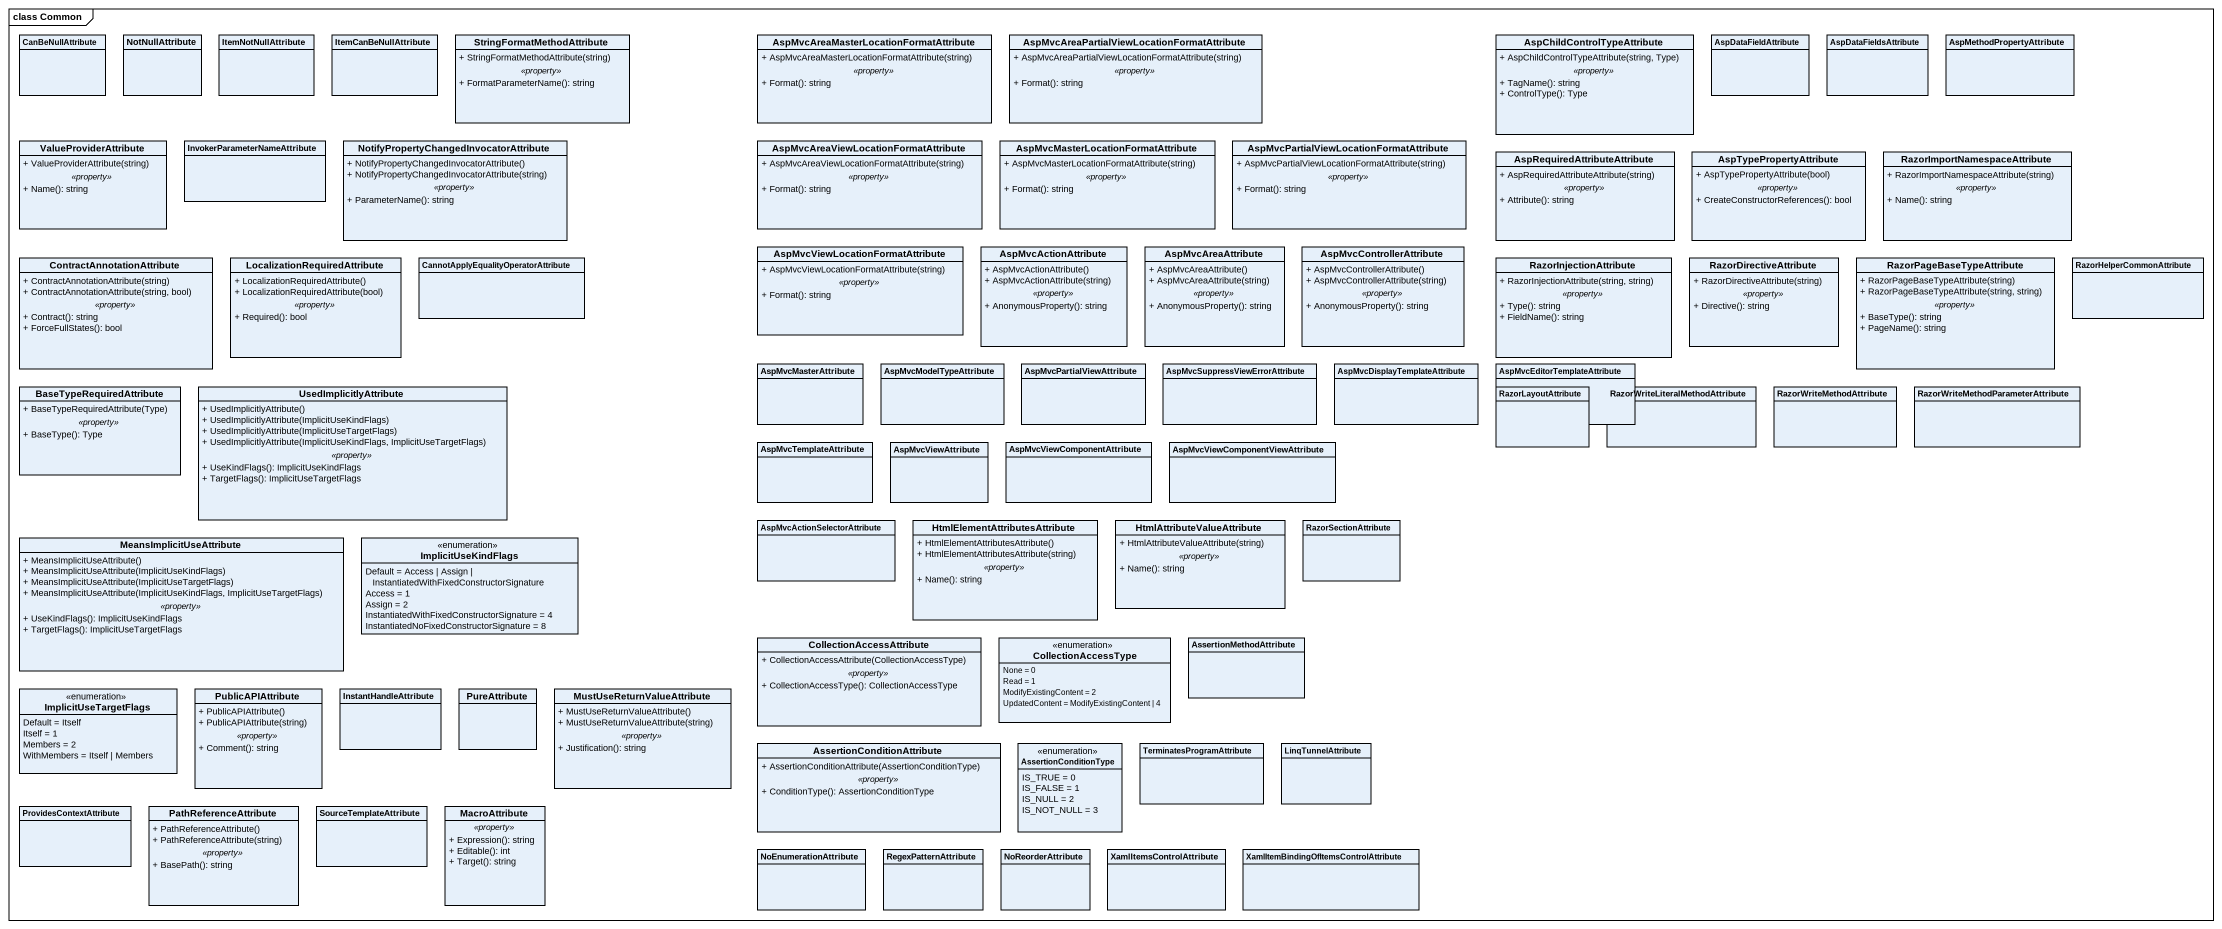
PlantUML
@startuml
mainframe class Common
hide circle
hide empty members
skinparam classAttributeIconSize 0
class CanBeNullAttribute
class NotNullAttribute
class ItemNotNullAttribute
class ItemCanBeNullAttribute
class StringFormatMethodAttribute {
  + StringFormatMethodAttribute(string)
  .. <<property>> ..
  + FormatParameterName(): string
}
class "AspMvcAreaMasterLocationFormatAttribute" as AspMvcAreaMasterLocationForm {
  + AspMvcAreaMasterLocationFormatAttribute(string)
  .. <<property>> ..
  + Format(): string
}
class "AspMvcAreaPartialViewLocationFormatAttribute" as AspMvcAreaPartialViewLocatio {
  + AspMvcAreaPartialViewLocationFormatAttribute(string)
  .. <<property>> ..
  + Format(): string
}
class AspChildControlTypeAttribute {
  + AspChildControlTypeAttribute(string, Type)
  .. <<property>> ..
  + TagName(): string
  + ControlType(): Type
}
class AspDataFieldAttribute
class AspDataFieldsAttribute
class AspMethodPropertyAttribute
class ValueProviderAttribute {
  + ValueProviderAttribute(string)
  .. <<property>> ..
  + Name(): string
}
class "InvokerParameterNameAttribute" as InvokerParameterNameAttribut
class "NotifyPropertyChangedInvocatorAttribute" as NotifyPropertyChangedInvocat {
  + NotifyPropertyChangedInvocatorAttribute()
  + NotifyPropertyChangedInvocatorAttribute(string)
  .. <<property>> ..
  + ParameterName(): string
}
class "AspMvcAreaViewLocationFormatAttribute" as AspMvcAreaViewLocationFormat {
  + AspMvcAreaViewLocationFormatAttribute(string)
  .. <<property>> ..
  + Format(): string
}
class "AspMvcMasterLocationFormatAttribute" as AspMvcMasterLocationFormatAt {
  + AspMvcMasterLocationFormatAttribute(string)
  .. <<property>> ..
  + Format(): string
}
class "AspMvcPartialViewLocationFormatAttribute" as AspMvcPartialViewLocationFor {
  + AspMvcPartialViewLocationFormatAttribute(string)
  .. <<property>> ..
  + Format(): string
}
class "AspRequiredAttributeAttribute" as AspRequiredAttributeAttribut {
  + AspRequiredAttributeAttribute(string)
  .. <<property>> ..
  + Attribute(): string
}
class AspTypePropertyAttribute {
  + AspTypePropertyAttribute(bool)
  .. <<property>> ..
  + CreateConstructorReferences(): bool
}
class "RazorImportNamespaceAttribute" as RazorImportNamespaceAttribut {
  + RazorImportNamespaceAttribute(string)
  .. <<property>> ..
  + Name(): string
}
class ContractAnnotationAttribute {
  + ContractAnnotationAttribute(string)
  + ContractAnnotationAttribute(string, bool)
  .. <<property>> ..
  + Contract(): string
  + ForceFullStates(): bool
}
class "LocalizationRequiredAttribute" as LocalizationRequiredAttribut {
  + LocalizationRequiredAttribute()
  + LocalizationRequiredAttribute(bool)
  .. <<property>> ..
  + Required(): bool
}
class "CannotApplyEqualityOperatorAttribute" as CannotApplyEqualityOperatorA
class "AspMvcViewLocationFormatAttribute" as AspMvcViewLocationFormatAttr {
  + AspMvcViewLocationFormatAttribute(string)
  .. <<property>> ..
  + Format(): string
}
class AspMvcActionAttribute {
  + AspMvcActionAttribute()
  + AspMvcActionAttribute(string)
  .. <<property>> ..
  + AnonymousProperty(): string
}
class AspMvcAreaAttribute {
  + AspMvcAreaAttribute()
  + AspMvcAreaAttribute(string)
  .. <<property>> ..
  + AnonymousProperty(): string
}
class AspMvcControllerAttribute {
  + AspMvcControllerAttribute()
  + AspMvcControllerAttribute(string)
  .. <<property>> ..
  + AnonymousProperty(): string
}
class RazorInjectionAttribute {
  + RazorInjectionAttribute(string, string)
  .. <<property>> ..
  + Type(): string
  + FieldName(): string
}
class RazorDirectiveAttribute {
  + RazorDirectiveAttribute(string)
  .. <<property>> ..
  + Directive(): string
}
class RazorPageBaseTypeAttribute {
  + RazorPageBaseTypeAttribute(string)
  + RazorPageBaseTypeAttribute(string, string)
  .. <<property>> ..
  + BaseType(): string
  + PageName(): string
}
class RazorHelperCommonAttribute
class BaseTypeRequiredAttribute {
  + BaseTypeRequiredAttribute(Type)
  .. <<property>> ..
  + BaseType(): Type
}
class UsedImplicitlyAttribute {
  + UsedImplicitlyAttribute()
  + UsedImplicitlyAttribute(ImplicitUseKindFlags)
  + UsedImplicitlyAttribute(ImplicitUseTargetFlags)
  + UsedImplicitlyAttribute(ImplicitUseKindFlags, ImplicitUseTargetFlags)
  .. <<property>> ..
  + UseKindFlags(): ImplicitUseKindFlags
  + TargetFlags(): ImplicitUseTargetFlags
}
class AspMvcMasterAttribute
class AspMvcModelTypeAttribute
class AspMvcPartialViewAttribute
class "AspMvcSuppressViewErrorAttribute" as AspMvcSuppressViewErrorAttri
class "AspMvcDisplayTemplateAttribute" as AspMvcDisplayTemplateAttribu
class "AspMvcEditorTemplateAttribute" as AspMvcEditorTemplateAttribut
class RazorLayoutAttribute
class "RazorWriteLiteralMethodAttribute" as RazorWriteLiteralMethodAttri
class RazorWriteMethodAttribute
class "RazorWriteMethodParameterAttribute" as RazorWriteMethodParameterAtt
class AspMvcTemplateAttribute
class AspMvcViewAttribute
class AspMvcViewComponentAttribute
class "AspMvcViewComponentViewAttribute" as AspMvcViewComponentViewAttri
class MeansImplicitUseAttribute {
  + MeansImplicitUseAttribute()
  + MeansImplicitUseAttribute(ImplicitUseKindFlags)
  + MeansImplicitUseAttribute(ImplicitUseTargetFlags)
  + MeansImplicitUseAttribute(ImplicitUseKindFlags, ImplicitUseTargetFlags)
  .. <<property>> ..
  + UseKindFlags(): ImplicitUseKindFlags
  + TargetFlags(): ImplicitUseTargetFlags
}
enum ImplicitUseKindFlags {
  Default = Access | Assign | InstantiatedWithFixedConstructorSignature
  Access = 1
  Assign = 2
  InstantiatedWithFixedConstructorSignature = 4
  InstantiatedNoFixedConstructorSignature = 8
}
class "AspMvcActionSelectorAttribute" as AspMvcActionSelectorAttribut
class "HtmlElementAttributesAttribute" as HtmlElementAttributesAttribu {
  + HtmlElementAttributesAttribute()
  + HtmlElementAttributesAttribute(string)
  .. <<property>> ..
  + Name(): string
}
class HtmlAttributeValueAttribute {
  + HtmlAttributeValueAttribute(string)
  .. <<property>> ..
  + Name(): string
}
class RazorSectionAttribute
class CollectionAccessAttribute {
  + CollectionAccessAttribute(CollectionAccessType)
  .. <<property>> ..
  + CollectionAccessType(): CollectionAccessType
}
enum CollectionAccessType {
  None = 0
  Read = 1
  ModifyExistingContent = 2
  UpdatedContent = ModifyExistingContent | 4
}
class AssertionMethodAttribute
enum ImplicitUseTargetFlags {
  Default = Itself
  Itself = 1
  Members = 2
  WithMembers = Itself | Members
}
class PublicAPIAttribute {
  + PublicAPIAttribute()
  + PublicAPIAttribute(string)
  .. <<property>> ..
  + Comment(): string
}
class InstantHandleAttribute
class PureAttribute
class MustUseReturnValueAttribute {
  + MustUseReturnValueAttribute()
  + MustUseReturnValueAttribute(string)
  .. <<property>> ..
  + Justification(): string
}
class AssertionConditionAttribute {
  + AssertionConditionAttribute(AssertionConditionType)
  .. <<property>> ..
  + ConditionType(): AssertionConditionType
}
enum AssertionConditionType {
  IS_TRUE = 0
  IS_FALSE = 1
  IS_NULL = 2
  IS_NOT_NULL = 3
}
class TerminatesProgramAttribute
class LinqTunnelAttribute
class ProvidesContextAttribute
class PathReferenceAttribute {
  + PathReferenceAttribute()
  + PathReferenceAttribute(string)
  .. <<property>> ..
  + BasePath(): string
}
class SourceTemplateAttribute
class MacroAttribute {
  .. <<property>> ..
  + Expression(): string
  + Editable(): int
  + Target(): string
}
class NoEnumerationAttribute
class RegexPatternAttribute
class NoReorderAttribute
class XamlItemsControlAttribute
class "XamlItemBindingOfItemsControlAttribute" as XamlItemBindingOfItemsContro
@enduml
